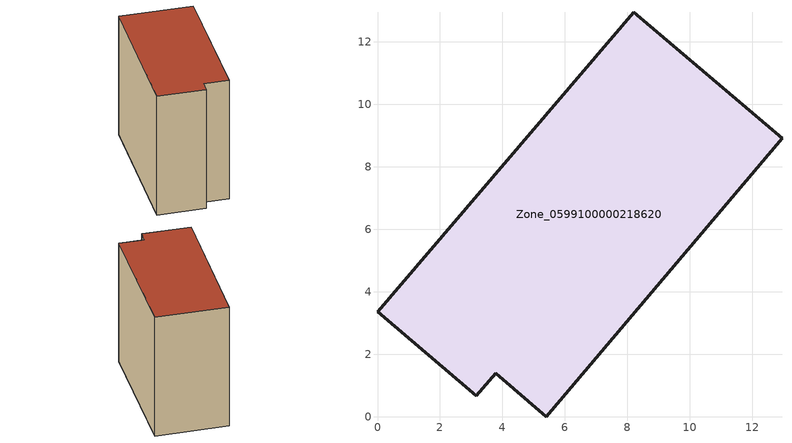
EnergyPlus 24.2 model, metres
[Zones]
Zone_0599100000218620
 floor ground (C_G): 3.79,1.39 3.17,0.67 0,3.37 8.21,12.95 12.95,8.91 5.4,0 z0
 wall outside (C_F): 8.21,12.95 0,3.37 3.17,0.67 3.79,1.39 5.4,0 12.95,8.91 8.21,12.95 z0:11.39
 roof outside (C_R): 5.4,0 12.95,8.91 8.21,12.95 0,3.37 3.17,0.67 3.79,1.39 z11.39
[BUILDING]
Pand.0599100000218620: North Axis=0; Terrain=City; Loads Convergence Tolerance Value=0.04; Temperature Convergence Tolerance Value=0.4; Solar Distribution=FullExterior; Maximum Number of Warmup Days=25; Minimum Number of Warmup Days=1
[Site:Location]
Rotterdam.The.Hague.AP_ZH_NLD Design_Conditions: Latitude=51.96; Longitude=4.45; Time Zone=1; Elevation=-4.5
[SITE:GROUNDTEMPERATURE:BUILDINGSURFACE]
18, 18, 18, 18, 18, 18, 18, 18, 18, 18, 18, 18
[MATERIAL] Thermal Absorptance=0.9; Solar Absorptance=0.7; Visible Absorptance=0.7
Name | Roughness | Thickness | Conductivity | Density | Specific Heat
G.TI.1946 | MediumSmooth | 0.15 | 1 | 540 | 1210
F.TI.1946 | Rough | 0.3 | 0.857143 | 1920 | 840
R.TI.1946 | MediumRough | 0.2 | 0.1 | 1500 | 1000
[CONSTRUCTION]
C_G: G.TI.1946
C_F: F.TI.1946
C_R: R.TI.1946
[ZONE]
Zone_0599100000218620: Type=1; Multiplier=1; Ceiling Height=Autocalculate; Volume=Autocalculate; Floor Area=autocalculate; Part of Total Floor Area=Yes
[ZONEINFILTRATION:DESIGNFLOWRATE]
Infil_Zone_0599100000218620: Zone or ZoneList or Space or SpaceList=Zone_0599100000218620; Schedule=AlwaysOn; Design Flow Rate Calculation Method=Flow/Area; Flow Rate per Floor Area=0.003; Constant Term Coefficient=1; Temperature Term Coefficient=0; Velocity Term Coefficient=0; Velocity Squared Term Coefficient=0
[HVACTEMPLATE:ZONE:IDEALLOADSAIRSYSTEM]
Zone_0599100000218620: Maximum Heating Supply Air Temperature=50; Minimum Cooling Supply Air Temperature=13; Maximum Heating Supply Air Humidity Ratio=0.0156; Minimum Cooling Supply Air Humidity Ratio=0.0077; Heating Limit=NoLimit; Cooling Limit=NoLimit; Dehumidification Control Type=ConstantSensibleHeatRatio; Cooling Sensible Heat Ratio=0.7; Dehumidification Setpoint=60; Humidification Control Type=None; Humidification Setpoint=30; Outdoor Air Method=None; Outdoor Air Flow Rate per Person=0.00944; Outdoor Air Flow Rate per Zone Floor Area=0; Outdoor Air Flow Rate per Zone=0; Demand Controlled Ventilation Type=None; Outdoor Air Economizer Type=NoEconomizer; Heat Recovery Type=None; Sensible Heat Recovery Effectiveness=0.7; Latent Heat Recovery Effectiveness=0.65
[ZONECONTROL:THERMOSTAT]
ThermostatControl_Zone_0599100000218620: Zone or ZoneList=Zone_0599100000218620; Control Type Schedule=DualSetpointControlType; Control 1=Thermostat_Zone_0599100000218620; Temperature Difference Between Cutout And Setpoint=0
[THERMOSTATSETPOINT:DUALSETPOINT]
Thermostat_Zone_0599100000218620: Heating Setpoint Temperature Schedule=HeatingSetpoint_Zone_0599100000218620; Cooling Setpoint Temperature Schedule=CoolingSetpoint_Zone_0599100000218620
[SCHEDULE:COMPACT]
HeatingSetpoint_Zone_0599100000218620: Through: 12/31, For: AllDays, Until: 24:00, 21
CoolingSetpoint_Zone_0599100000218620: Through: 12/31, For: AllDays, Until: 24:00, 24
DualSetpointControlType: Through: 12/31, For: AllDays, Until: 24:00, 4
AlwaysOn: Through: 12/31, For: AllDays, Until: 24:00, 1
